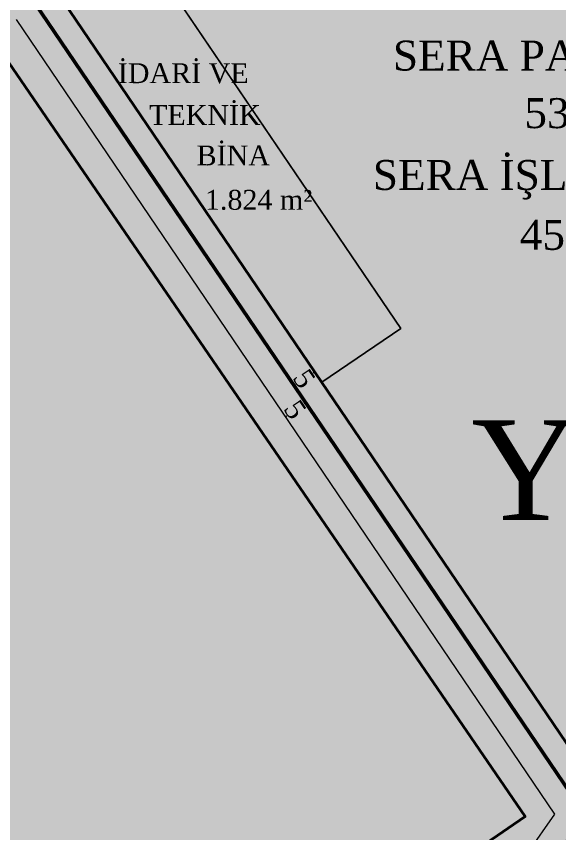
# Model space of a CAD drawing. Header units: metres. Extents: x 478603 to 489313, y 4282657 to 4289463.
# Drawn here: x 479877.6 to 479987, y 4287389.4 to 4287553.9 of the extents above; entities that cross this region are included whole.
import ezdxf

# ---------------------------------------------------------------- set-up
doc = ezdxf.new("R2010")
doc.units = ezdxf.units.M
doc.layers.get('0').update_dxf_attribs({"color": 5, "lineweight": 0})
for name, color, linetype, lineweight in [('102', 18, 'Continuous', 50), ('DEGER', 18, 'Continuous', 20), ('ISLETME', 18, 'Continuous', 20), ('MUSTEMILAT_CIZGISI', 18, 'Continuous', 50), ('PARSEL_ALAN', 254, 'Continuous', 0), ('PARSEL_SERA_ALAN', 9, 'Continuous', 40), ('ROL_CEPHE', 1, 'Continuous', 0), ('SNR_YAPIYAK', 18, 'Continuous', 0)]:
    doc.layers.add(name, color=color, linetype=linetype, lineweight=lineweight)
doc.styles.get("Standard").update_dxf_attribs({"font": 'times.ttf'})

msp = doc.modelspace()

# ---------------------------------------------------------------- hatches: boundary and pattern name
at = {"layer": 'PARSEL_ALAN'}
for points in [[(479996.22, 4287399.35), (480059.06, 4287488.92), (480291.13, 4287819.67), (480291.2, 4287822.99), (480283.53, 4287834.91), (480280.8, 4287835.46), (479887.05, 4287565.85), (479878.8, 4287560.2), (479992, 4287393.33)], [(479643.93, 4287398.76), (479870.57, 4287554.53), (479878.8, 4287560.2), (479992, 4287393.33), (479987.77, 4287387.32), (479817.89, 4287145.2)]]:
    msp.add_hatch(color=256, dxfattribs=at).paths.add_polyline_path(points)
at = {"layer": 'PARSEL_SERA_ALAN'}
for points in [[(479889.34, 4287561.31), (480275.03, 4287822.94), (480280.65, 4287814.66), (480272.7, 4287809.28), (480264.76, 4287803.89), (480267.57, 4287799.75), (480259.62, 4287794.36), (480262.43, 4287790.22), (480254.48, 4287784.83), (480257.29, 4287780.69), (480241.4, 4287769.92), (480244.21, 4287765.78), (480236.26, 4287760.39), (480239.07, 4287756.25), (480231.12, 4287750.86), (480223.18, 4287745.47), (480225.99, 4287741.34), (480218.04, 4287735.95), (480220.85, 4287731.81), (480212.9, 4287726.42), (480215.71, 4287722.28), (480199.82, 4287711.5), (480202.63, 4287707.37), (480194.68, 4287701.98), (480197.49, 4287697.84), (480189.55, 4287692.45), (480192.35, 4287688.31), (480176.46, 4287677.53), (480179.27, 4287673.4), (480171.33, 4287668.01), (480174.13, 4287663.87), (480166.19, 4287658.48), (480168.99, 4287654.34), (480153.1, 4287643.56), (480155.91, 4287639.43), (480147.97, 4287634.04), (480150.77, 4287629.9), (480142.83, 4287624.51), (480134.88, 4287619.12), (480137.69, 4287614.98), (480129.75, 4287609.59), (480132.55, 4287605.46), (480124.61, 4287600.07), (480127.42, 4287595.93), (480111.53, 4287585.15), (480114.33, 4287581.01), (480106.39, 4287575.62), (480109.2, 4287571.49), (480101.25, 4287566.1), (480104.06, 4287561.96), (480088.17, 4287551.18), (480090.97, 4287547.04), (480083.03, 4287541.66), (480085.84, 4287537.52), (480069.95, 4287526.74), (480072.75, 4287522.6), (480064.81, 4287517.21), (480067.62, 4287513.07), (480059.67, 4287507.69), (480062.48, 4287503.55), (480046.59, 4287492.77), (480049.4, 4287488.63), (480041.45, 4287483.24), (480044.26, 4287479.1), (480036.31, 4287473.72), (480039.12, 4287469.58), (480023.23, 4287458.8), (480026.04, 4287454.66), (480018.09, 4287449.27), (480020.9, 4287445.13), (480005.01, 4287434.36), (480007.82, 4287430.22), (479999.87, 4287424.83), (480002.68, 4287420.69), (479994.73, 4287415.3), (479997.54, 4287411.16), (479989.6, 4287405.78), (479885.74, 4287558.88)], [(479650.88, 4287397.47), (479814.94, 4287158.34), (479822.86, 4287163.77), (479820.03, 4287167.89), (479827.95, 4287173.32), (479825.12, 4287177.45), (479840.95, 4287188.31), (479838.12, 4287192.43), (479846.04, 4287197.86), (479843.21, 4287201.98), (479859.04, 4287212.85), (479856.21, 4287216.97), (479864.13, 4287222.4), (479861.3, 4287226.52), (479869.22, 4287231.95), (479866.39, 4287236.08), (479882.22, 4287246.94), (479879.39, 4287251.06), (479887.31, 4287256.49), (479884.48, 4287260.62), (479900.31, 4287271.48), (479897.48, 4287275.6), (479905.4, 4287281.03), (479902.57, 4287285.15), (479910.48, 4287290.59), (479907.66, 4287294.71), (479923.49, 4287305.57), (479920.66, 4287309.69), (479928.58, 4287315.12), (479925.75, 4287319.25), (479933.66, 4287324.68), (479930.83, 4287328.8), (479946.67, 4287339.66), (479943.84, 4287343.79), (479951.75, 4287349.22), (479948.93, 4287353.34), (479964.76, 4287364.2), (479961.93, 4287368.33), (479969.85, 4287373.76), (479967.02, 4287377.88), (479974.93, 4287383.31), (479972.1, 4287387.43), (479980.02, 4287392.86), (479872.53, 4287549.54), (479655.06, 4287400.34)]]:
    msp.add_hatch(color=256, dxfattribs=at).paths.add_polyline_path(points)

# ---------------------------------------------------------------- linework, layer by layer
at = {"layer": '102'}
msp.add_line((479992, 4287393.33, 939.18), (479878.8, 4287560.2, 931.75), dxfattribs=at)
at = {"layer": 'ISLETME'}
for p, q in [((479954.96, 4287491.04), (479901.63, 4287569.65)), ((479885.74, 4287558.89), (479939.07, 4287480.26)), ((479939.07, 4287480.26), (479954.96, 4287491.04))]:
    msp.add_line(p, q, dxfattribs=at)
at = {"layer": 'MUSTEMILAT_CIZGISI', "lineweight": 13}
msp.add_polyline3d([(479885.74, 4287558.88, 0), (479901.63, 4287569.65, 0), (479954.96, 4287491.04, 0), (479939.07, 4287480.26, 0), (479885.74, 4287558.88, 0)], close=True, dxfattribs=at)
at = {"layer": 'PARSEL_ALAN'}
for points in [[(479996.22, 4287399.35, 939.64), (480059.06, 4287488.92, 943.27), (480291.13, 4287819.67, 945.98), (480291.2, 4287822.99, 946.04), (480283.53, 4287834.91, 945.68), (480280.8, 4287835.46, 945.57), (479887.05, 4287565.85, 932.11), (479878.8, 4287560.2, 932.16), (479992, 4287393.33, 939.52), (479996.22, 4287399.35, 939.64)], [(479996.22, 4287399.35, 0), (480059.06, 4287488.92, 0), (480291.13, 4287819.67, 0), (480291.2, 4287822.99, 0), (480283.53, 4287834.91, 0), (480280.8, 4287835.46, 0), (479887.05, 4287565.85, 0), (479878.8, 4287560.2, 0), (479992, 4287393.33, 0), (479996.22, 4287399.35, 0)], [(479643.93, 4287398.76, 927.06), (479870.57, 4287554.53, 931.42), (479878.8, 4287560.2, 931.75), (479992, 4287393.33, 939.18), (479987.77, 4287387.32, 939.21), (479817.89, 4287145.2, 932.32), (479643.93, 4287398.76, 927.06)], [(479643.93, 4287398.76, 0), (479870.57, 4287554.53, 0), (479878.8, 4287560.2, 0), (479992, 4287393.33, 0), (479987.77, 4287387.32, 0), (479817.89, 4287145.2, 0), (479643.93, 4287398.76, 0)]]:
    msp.add_polyline3d(points, close=True, dxfattribs=at)
at = {"layer": 'PARSEL_SERA_ALAN'}
for points in [[(479989.6, 4287405.78, 0), (479885.74, 4287558.88, 0)], [(479989.6, 4287405.78, 0), (479885.74, 4287558.88, 0)], [(479872.53, 4287549.54, 0), (479980.02, 4287392.86, 0), (479972.1, 4287387.43, 0)], [(479872.53, 4287549.54, 0), (479980.02, 4287392.86, 0), (479972.1, 4287387.43, 0)], [(479972.1, 4287387.43, 0), (479980.02, 4287392.86, 0), (479872.53, 4287549.54, 0)], [(479972.1, 4287387.43, 0), (479980.02, 4287392.86, 0), (479872.53, 4287549.54, 0)], [(479972.1, 4287387.43, 0), (479980.02, 4287392.86, 0), (479872.53, 4287549.54, 0)]]:
    msp.add_polyline3d(points, dxfattribs=at)
at = {"layer": 'ROL_CEPHE'}
for p, q in [((479937.67, 4287482.33), (479937.34, 4287482.1)), ((479933.53, 4287479.52), (479933.86, 4287479.74)), ((479935.85, 4287476.11), (479935.52, 4287475.88)), ((479931.71, 4287473.3), (479932.04, 4287473.52))]:
    msp.add_line(p, q, dxfattribs=at)
at = {"layer": 'SNR_YAPIYAK'}
for p, q in [((479992.06, 4287402.14, 912.34), (479885.74, 4287558.89, 912.34)), ((479877.5, 4287553.22, 912.34), (479985.92, 4287393.38, 912.34)), ((479985.92, 4287393.38, 912.34), (479817.94, 4287153.97, 912.34))]:
    msp.add_line(p, q, dxfattribs=at)

# ---------------------------------------------------------------- texts
msp.add_text('Y1-2', height=20).set_placement((479969.19, 4287452.56))
at = {"layer": 'DEGER', "lineweight": 13}
for s, height, p in [('SERA PARSEL ALANI', 6.0244, (479953.4, 4287542.96)), ('53.714,34 m²', 6.0244, (479979.87, 4287531.38)), ('SERA İŞLETME ALANI', 6.0244, (479949.36, 4287518.94)), ('1.824 m²', 4, (479915.54, 4287514.95)), ('45.072,00 m²', 6.0244, (479978.95, 4287506.89))]:
    msp.add_text(s, height=height, dxfattribs=at).set_placement(p)
at = {"layer": 'DEGER'}
for s, p in [('İDARİ VE ', (479898, 4287540.42)), ('TEKNİK', (479904.29, 4287532)), ('BİNA', (479913.87, 4287523.87))]:
    msp.add_text(s, height=4, dxfattribs=at).set_placement(p)
at = {"layer": 'ROL_CEPHE'}
for p in [(479933.06, 4287481.11), (479931.23, 4287474.89)]:
    msp.add_text('5', height=4, rotation=304.1499, dxfattribs=at).set_placement(p)

doc.saveas('drawing.dxf')
